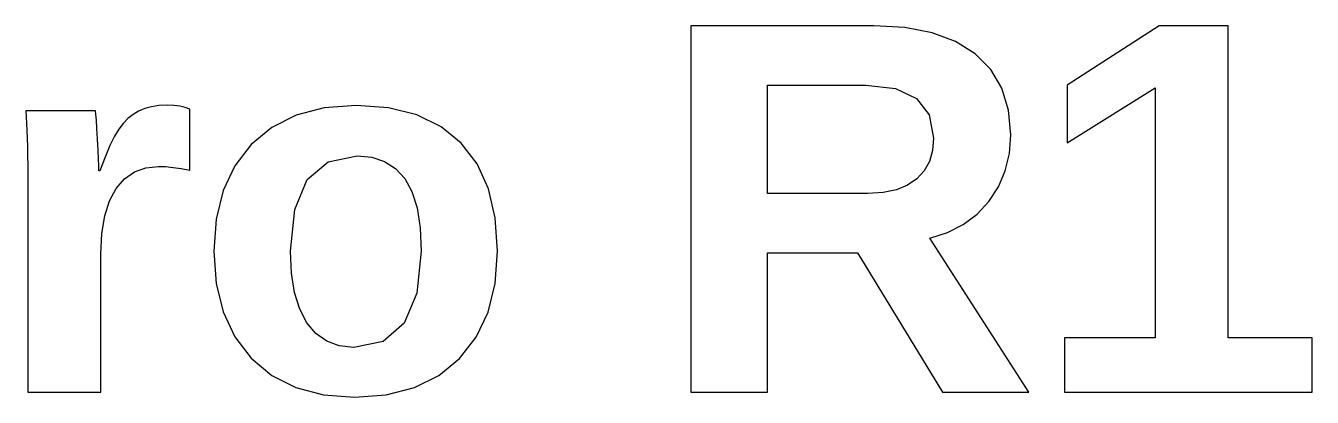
# Model space of a CAD drawing. Header units: metres. Extents: x -12.4 to 63.1, y -4.9 to 15.
# Drawn here: x 8.18 to 18.25, y -4.91 to -2 of the extents above; entities that cross this region are included whole.
import ezdxf

# ---------------------------------------------------------------- set-up
doc = ezdxf.new("R2010")
doc.units = ezdxf.units.M

msp = doc.modelspace()

# ---------------------------------------------------------------- linework, layer by layer
for p, q in [((14.82, -2.00005), (13.3878, -2.00005)), ((13.3878, -2.00005), (13.3878, -4.86649)), ((15.0617, -2.01385), (14.82, -2.00005)), ((17.0505, -2.00005), (16.3324, -2.46593)), ((17.5917, -2.00005), (17.0505, -2.00005)), ((17.5917, -4.4413), (17.5917, -2.00005)), ((15.2741, -2.05524), (15.0617, -2.01385)), ((15.4574, -2.12422), (15.2741, -2.05524)), ((15.6113, -2.22079), (15.4574, -2.12422)), ((15.7333, -2.34317), (15.6113, -2.22079)), ((15.8204, -2.48958), (15.7333, -2.34317)), ((13.9879, -3.31223), (13.9879, -2.46593)), ((13.9879, -2.46593), (14.7569, -2.46593)), ((14.7569, -2.46593), (14.9883, -2.49173)), ((14.9883, -2.49173), (15.1536, -2.56917)), ((15.8726, -2.66), (15.8204, -2.48958)), ((16.3324, -2.46593), (16.3324, -2.91553)), ((16.3324, -2.91553), (17.02, -2.48627)), ((17.02, -2.48627), (17.02, -4.4413)), ((15.1536, -2.56917), (15.2528, -2.69823)), ((8.72937, -2.6653), (8.18419, -2.6653)), ((8.18419, -2.6653), (8.18716, -2.71381)), ((8.18716, -2.71381), (8.19002, -2.76575)), ((8.73268, -2.69295), (8.72937, -2.6653)), ((8.73651, -2.73929), (8.73268, -2.69295)), ((9.02386, -2.69429), (8.98369, -2.72633)), ((9.06708, -2.66837), (9.02386, -2.69429)), ((9.11464, -2.64833), (9.06708, -2.66837)), ((9.1678, -2.63403), (9.11464, -2.64833)), ((9.22655, -2.62544), (9.1678, -2.63403)), ((9.29088, -2.62259), (9.22655, -2.62544)), ((9.34314, -2.6245), (9.29088, -2.62259)), ((9.39006, -2.6302), (9.34314, -2.6245)), ((9.43163, -2.63974), (9.39006, -2.6302)), ((9.46785, -2.65309), (9.43163, -2.63974)), ((9.46785, -3.13118), (9.46785, -2.65309)), ((10.3002, -2.70065), (10.1098, -2.7957)), ((10.5197, -2.64363), (10.3002, -2.70065)), ((10.7686, -2.62462), (10.5197, -2.64363)), ((11.0222, -2.64299), (10.7686, -2.62462)), ((11.2439, -2.69812), (11.0222, -2.64299)), ((11.4336, -2.78998), (11.2439, -2.69812)), ((15.2528, -2.69823), (15.2858, -2.87891)), ((15.8901, -2.85448), (15.8726, -2.66)), ((8.19002, -2.76575), (8.19275, -2.82112)), ((8.74083, -2.80432), (8.73651, -2.73929)), ((8.74567, -2.88805), (8.74083, -2.80432)), ((8.91249, -2.80873), (8.8788, -2.86461)), ((8.94656, -2.76448), (8.91249, -2.80873)), ((8.98369, -2.72633), (8.94656, -2.76448)), ((10.1098, -2.7957), (9.94873, -2.92876)), ((11.5915, -2.91859), (11.4336, -2.78998)), ((8.19275, -2.82112), (8.19534, -2.87993)), ((8.19534, -2.87993), (8.19757, -2.9442)), ((8.75011, -2.97331), (8.74567, -2.88805)), ((8.8788, -2.86461), (8.8428, -2.93765)), ((11.7156, -3.08165), (11.5915, -2.91859)), ((15.2858, -2.87891), (15.2777, -2.97592)), ((15.8794, -2.99989), (15.8901, -2.85448)), ((8.19757, -2.9442), (8.19917, -3.01598)), ((8.19917, -3.01598), (8.20012, -3.09525)), ((8.7533, -3.04292), (8.75011, -2.97331)), ((8.8428, -2.93765), (8.80453, -3.02788)), ((9.94873, -2.92876), (9.82056, -3.09502)), ((10.5489, -3.0639), (10.7767, -3.01723)), ((10.7767, -3.01723), (10.8915, -3.02829)), ((15.2777, -2.97592), (15.2533, -3.06149)), ((15.8473, -3.13499), (15.8794, -2.99989)), ((8.20012, -3.09525), (8.20044, -3.18202)), ((8.7552, -3.09691), (8.7533, -3.04292)), ((8.75583, -3.13525), (8.7552, -3.09691)), ((8.80453, -3.02788), (8.76396, -3.13525)), ((9.0338, -3.14389), (9.12285, -3.11147)), ((9.12285, -3.11147), (9.22374, -3.10066)), ((9.22374, -3.10066), (9.27867, -3.10257)), ((9.27867, -3.10257), (9.33766, -3.10829)), ((9.33766, -3.10829), (9.40073, -3.11783)), ((9.40073, -3.11783), (9.46785, -3.13118)), ((9.82056, -3.09502), (9.72902, -3.28961)), ((10.3861, -3.20389), (10.5489, -3.0639)), ((10.8915, -3.02829), (10.9919, -3.06148)), ((10.9919, -3.06148), (11.0777, -3.11679)), ((11.0777, -3.11679), (11.149, -3.19423)), ((11.8043, -3.27689), (11.7156, -3.08165)), ((15.2533, -3.06149), (15.2126, -3.13562)), ((8.20044, -3.18202), (8.20044, -4.86649)), ((8.76396, -3.13525), (8.75583, -3.13525)), ((8.89113, -3.27359), (8.95654, -3.19794)), ((8.95654, -3.19794), (9.0338, -3.14389)), ((10.2885, -3.43723), (10.3861, -3.20389)), ((11.149, -3.19423), (11.2051, -3.2962)), ((15.1556, -3.19832), (15.0829, -3.24815)), ((15.2126, -3.13562), (15.1556, -3.19832)), ((15.7939, -3.2598), (15.8473, -3.13499)), ((8.83907, -3.37047), (8.89113, -3.27359)), ((9.72902, -3.28961), (9.67409, -3.51256)), ((11.2051, -3.2962), (11.2451, -3.42514)), ((11.8575, -3.50429), (11.8043, -3.27689)), ((14.7732, -3.31223), (13.9879, -3.31223)), ((14.8917, -3.3051), (14.7732, -3.31223)), ((14.9949, -3.28375), (14.8917, -3.3051)), ((15.0829, -3.24815), (14.9949, -3.28375)), ((15.7191, -3.3743), (15.7939, -3.2598)), ((8.80188, -3.4882), (8.83907, -3.37047)), ((15.6262, -3.47429), (15.7191, -3.3743)), ((8.77956, -3.6268), (8.80188, -3.4882)), ((9.67409, -3.51256), (9.65578, -3.76387)), ((10.2559, -3.76387), (10.2885, -3.43723)), ((11.2451, -3.42514), (11.2692, -3.58102)), ((11.8753, -3.76387), (11.8575, -3.50429)), ((15.5183, -3.55559), (15.6262, -3.47429)), ((11.2692, -3.58102), (11.2772, -3.76387)), ((15.2574, -3.66214), (15.3953, -3.61821)), ((15.3953, -3.61821), (15.5183, -3.55559)), ((8.77213, -3.78625), (8.77956, -3.6268)), ((16.0325, -4.86649), (15.2574, -3.66214)), ((8.77213, -4.86649), (8.77213, -3.78625)), ((9.65578, -3.76387), (9.67409, -4.01613)), ((10.2639, -3.93698), (10.2559, -3.76387)), ((11.2772, -3.76387), (11.2443, -4.09319)), ((11.8567, -4.01695), (11.8753, -3.76387)), ((13.9879, -3.77809), (14.6918, -3.77809)), ((13.9879, -4.86649), (13.9879, -3.77809)), ((14.6918, -3.77809), (15.357, -4.86649)), ((9.67409, -4.01613), (9.72902, -4.2399)), ((10.2877, -4.0881), (10.2639, -3.93698)), ((11.801, -4.24118), (11.8567, -4.01695)), ((10.3274, -4.21721), (10.2877, -4.0881)), ((11.2443, -4.09319), (11.1455, -4.3284)), ((10.3831, -4.32434), (10.3274, -4.21721)), ((9.72902, -4.2399), (9.82056, -4.4352)), ((10.4537, -4.40843), (10.3831, -4.32434)), ((11.7082, -4.43654), (11.801, -4.24118)), ((10.5384, -4.46851), (10.4537, -4.40843)), ((11.1455, -4.3284), (10.9808, -4.46953)), ((9.82056, -4.4352), (9.94873, -4.60202)), ((10.6373, -4.50456), (10.5384, -4.46851)), ((10.7503, -4.51657), (10.6373, -4.50456)), ((10.9808, -4.46953), (10.7503, -4.51657)), ((11.5782, -4.60303), (11.7082, -4.43654)), ((17.02, -4.4413), (16.31, -4.4413)), ((16.31, -4.4413), (16.31, -4.86649)), ((18.2487, -4.4413), (17.5917, -4.4413)), ((18.2487, -4.86649), (18.2487, -4.4413)), ((9.94873, -4.60202), (10.1091, -4.73552)), ((11.4155, -4.7361), (11.5782, -4.60303)), ((10.1091, -4.73552), (10.2971, -4.83089)), ((10.2971, -4.83089), (10.5129, -4.88809)), ((11.2243, -4.83113), (11.4155, -4.7361)), ((8.20044, -4.86649), (8.77213, -4.86649)), ((10.5129, -4.88809), (10.7564, -4.90717)), ((10.7564, -4.90717), (11.0046, -4.88815)), ((11.0046, -4.88815), (11.2243, -4.83113)), ((13.3878, -4.86649), (13.9879, -4.86649)), ((15.357, -4.86649), (16.0325, -4.86649)), ((16.31, -4.86649), (18.2487, -4.86649))]:
    msp.add_line(p, q)

doc.saveas('drawing.dxf')
